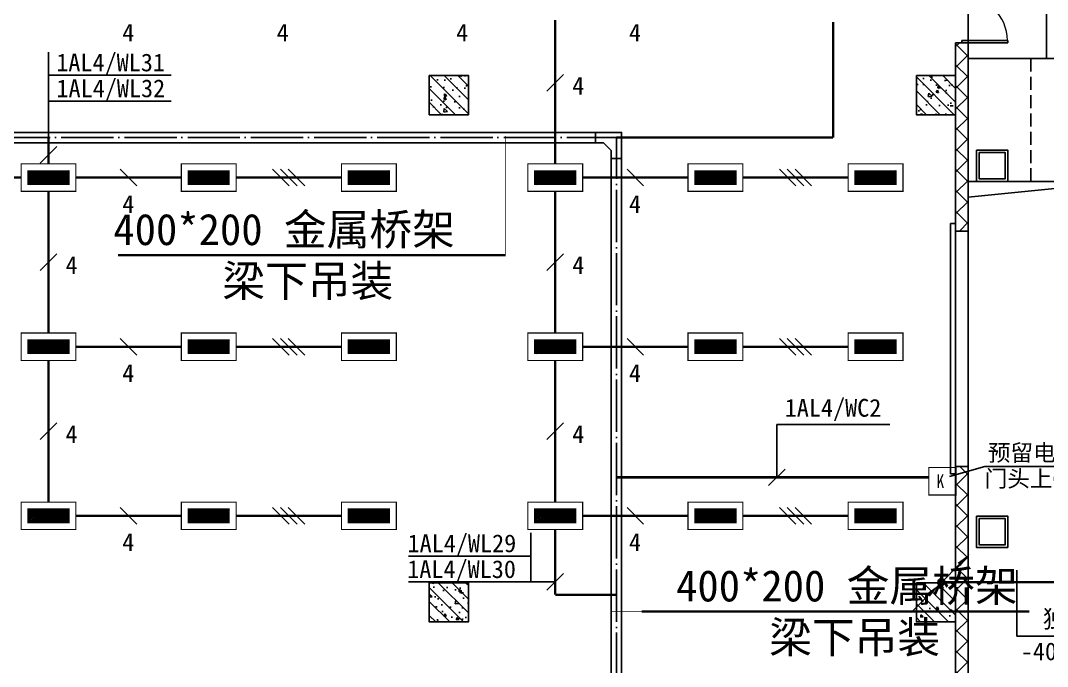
# Model space of a CAD drawing. Header units: millimetres. Extents: x -633009578 to 5705885, y -633235091 to 2571734.
# Drawn here: x 2893720 to 2913379, y 2166108 to 2178460 of the extents above; entities that cross this region are included whole.
import ezdxf

# ---------------------------------------------------------------- set-up
doc = ezdxf.new("R2010")
doc.units = ezdxf.units.MM
doc.header["$LTSCALE"] = 1000
doc.header["$MEASUREMENT"] = 0
for name, pattern in [('DASH', [0.35, 0.25, -0.1]), ('DASHED2', [0.375, 0.25, -0.125]), ('DOTE', [2.4200000000000004, 2, -0.2, 0.02, -0.2])]:
    doc.linetypes.add(name, pattern=pattern)
doc.layers.get('0').update_dxf_attribs({"color": 9})
for name, color, linetype in [('3T_WOOD', 21, 'Continuous'), ('A-COLUM(柱)', 255, 'Continuous'), ('A-DOOR(门）', 4, 'Continuous'), ('A-F-AREA(计算)', 5, 'Continuous'), ('A-HATH(填充)', 8, 'Continuous'), ('A-ROOF-G(钢构)', 25, 'Continuous'), ('A-ST-O(室外)', 54, 'Continuous'), ('A-STAR(楼梯)', 51, 'Continuous'), ('WALL', 9, 'Continuous'), ('电-弱电平面-箭头', 3, 'Continuous'), ('电-强电平面-标注', 3, 'Continuous'), ('电-强电平面-线缆', 3, 'Continuous'), ('电-桥架', 4, 'Continuous'), ('设备-照明', 3, 'Continuous'), ('设备-箱柜', 3, 'Continuous')]:
    doc.layers.add(name, color=color, linetype=linetype)
doc.styles.add('ELEC-DIM', font='simhei.ttf')
doc.styles.add('IDQSTYLE', font='simhei.ttf', dxfattribs={"width": 0.707, "bigfont": 'hztxt.shx'})
doc.styles.get("Standard").update_dxf_attribs({"font": 'simhei.ttf', "bigfont": 'hztxt.shx'})
pattern_1 = [(45, (-1310357.920547368, -13.22285339003429), (-200.0002033111466, 200.0002033111467), []), (135, (-1310357.920547368, -13.22285339003429), (-200.0002033111467, -200.0002033111466), [])]

# ---------------------------------------------------------------- blocks, each defined once
blk = doc.blocks.new('$DorLib2D$00000002')
for p, q in [((-0.5, -5.684341886080802e-17), (-0.5000000000000007, 0.4875)), ((-0.4750000000000007, 0.4875), (-0.5000000000000007, 0.4875)), ((-0.475, -2.842170943040401e-17), (-0.4750000000000007, 0.4875)), ((0.475, -2.842170943040401e-17), (0.4750000000000007, 0.4875)), ((0.4750000000000007, 0.4875), (0.5000000000000007, 0.4875)), ((0.5, -5.684341886080802e-17), (0.5000000000000007, 0.4875)), ((-0.5, -5.684341886080802e-17), (-0.475, -2.842170943040401e-17)), ((0.5, -5.684341886080802e-17), (0.475, -2.842170943040401e-17))]:
    blk.add_line(p, q)
at = {"lineweight": 13}
for centre, start, end in [((-0.4875, -4.263256414560601e-17), 0, 88.53071641864632), ((0.4875, -4.263256414560601e-17), 91.4692835813537, 180)]:
    blk.add_arc(centre, 0.4875, start, end, dxfattribs=at)
blk = doc.blocks.new('$DorLib2D$00000126')
at = {"color": 0, "linetype": 'Continuous'}
for p, q in [((-0.5319999999956053, 0.5), (-0.5319999999956053, 0.900000000000091)), ((0.5320000000047003, 0.900000000000091), (0.5320000000047003, 0.5000000000002274))]:
    blk.add_line(p, q, dxfattribs=at)
at = {"color": 0, "linetype": 'DASH'}
for p, q in [((-0.5319999999956053, 0.900000000000091), (0.5320000000047003, 0.900000000000091)), ((-0.5319999999956053, 0.5), (0.5320000000047003, 0.5000000000002274))]:
    blk.add_line(p, q, dxfattribs=at)
blk = doc.blocks.new('_FZH')
h = blk.add_hatch()
h.set_pattern_fill('钢筋混凝土', color=256, scale=0.1, style=0)
h.set_pattern_definition([(45, (0, 0), (-0.1767766952966369, 0.1767766952966369), []), (50, (0, 0), (0.7172601826007535, -0.06275213498259512), [0.07500000000000001, -0.8250000000000001]), (355, (0, 0), (-0.138751333613, 0.7521921337000119), [0.06, -0.66]), (100.4514, (0.05977168000000001, -0.00522934), (0.5785093817140216, 0.6894395420609536), [0.06374019, -0.701142112]), (46.1842, (0, 0.2), (1.067241048625645, -0.1655190143290181), [0.1125, -1.2375]), (96.6356, (0.088936745, 0.186206693), (0.9346627055487033, 0.9741178709004418), [0.095610288, -1.051713]), (351.1842, (0, 0.2), (0.9346619451336272, 0.9741186009253247), [0.09000000000000001, -0.9900000000000001]), (21, (0.1, 0.15), (0.5969070521184617, -0.4026188906653388), [0.07500000000000001, -0.8250000000000001]), (326, (0.1, 0.15), (0.2433153319215824, 0.7251500450468529), [0.06, -0.66]), (71.4514, (0.149742233, 0.116448394), (0.84022262858149, 0.3225304967099524), [0.06374019, -0.701142112]), (37.50000000000001, (0, 0), (0.01215985531729062, 0.3328938538313115), [0, -0.652, 0, -0.67, 0, -0.6625000000000001]), (7.499999999999999, (0, 0), (0.2630695374421486, 0.3944117118823603), [0, -0.382, 0, -0.637, 0, -0.2525]), (-32.5, (-0.223, 0), (0.533822436172409, -0.02255487173437976), [0, -0.25, 0, -0.78, 0, -1.035]), (-42.5, (-0.323, 0), (0.5831861693423862, 0.1001049823323177), [0, -0.325, 0, -0.518, 0, -0.735])])
h.paths.add_polyline_path([(-0.5, -0.5), (0.5, -0.5), (0.5, 0.5), (-0.5, 0.5)])
blk.add_lwpolyline([(-0.5, -0.5), (0.5, -0.5), (0.5, 0.5), (-0.5, 0.5)], close=True)
blk = doc.blocks.new('9-29-1')
at = {"layer": 'A-HATH(填充)'}
h = blk.add_hatch(dxfattribs=at)
h.set_pattern_fill('多孔材料', color=256, scale=100, style=0)
h.set_pattern_definition(pattern_1)
h.paths.add_polyline_path([(1255740.598288359, 1500057.113136498), (1255740.598288359, 1496457.113138024), (1255980.598288349, 1496457.113138024), (1255980.598288348, 1500057.113136498)])
h = blk.add_hatch(dxfattribs=at)
h.set_pattern_fill('多孔材料', color=256, scale=100, style=0)
h.set_pattern_definition(pattern_1)
h.paths.add_polyline_path([(1255740.598288359, 1491957.113137516), (1255740.598288358, 1486707.408758752), (1255980.598288349, 1486707.408758752), (1255980.598288349, 1491957.113137515)])
at = {"layer": 'A-DOOR(门）'}
for p, q in [((1255980.598288357, 1501857.113136419), (1255980.598288357, 1500057.113136419)), ((1255980.598288357, 1496457.113137867), (1255980.598288357, 1491957.113137867))]:
    blk.add_line(p, q, dxfattribs=at)
at = {"layer": 'A-F-AREA(计算)'}
blk.add_lwpolyline([(1121700.598288358, 1518097.113137865), (1255980.598288358, 1518097.113137865), (1255980.598288358, 1382017.113137865), (1121700.598288358, 1382017.113137865)], close=True, dxfattribs=at)
at = {"layer": 'A-ROOF-G(钢构)'}
for points in [[(1256140.598288339, 1498007.113137867), (1256740.598288339, 1498007.113137867), (1256740.598288339, 1497407.113137867), (1256140.598288339, 1497407.113137867)], [(1256190.598288339, 1497957.113137867), (1256690.598288339, 1497957.113137867), (1256690.598288339, 1497457.113137867), (1256190.598288339, 1497457.113137867)], [(1256140.598288339, 1491007.113137865), (1256740.598288339, 1491007.113137865), (1256740.598288339, 1490407.113137865), (1256140.598288339, 1490407.113137865)], [(1256190.598288339, 1490957.113137865), (1256690.598288339, 1490957.113137865), (1256690.598288339, 1490457.113137865), (1256190.598288339, 1490457.113137865)]]:
    blk.add_lwpolyline(points, close=True, dxfattribs=at)
at = {"layer": 'A-ST-O(室外)', "linetype": 'DASH'}
blk.add_lwpolyline([(1257180.617334735, 1497407.113137868), (1257180.617722628, 1499757.112741131)], dxfattribs=at)
at = {"layer": 'A-STAR(楼梯)'}
for points in [[(1255980.598288362, 1499757.113136404), (1257480.598288369, 1499757.112642321), (1257480.598288348, 1502157.113630663), (1255980.598288362, 1502157.113136582)], [(1256280.598288362, 1499757.113136404), (1257780.598288369, 1499757.112642321), (1257780.598288348, 1502157.113630663), (1256280.598288362, 1502157.113136582)], [(1256580.598288362, 1499757.113136406), (1258080.598288369, 1499757.112642324), (1258080.598288348, 1502157.113630666), (1256580.598288362, 1502157.113136584)], [(1256880.598288362, 1499757.113136409), (1258080.598288369, 1499757.112642324), (1258080.598288348, 1502157.113630666), (1256880.598288362, 1502157.113136587)], [(1255980.598288349, 1461907.113137867), (1258980.598288357, 1461907.113137867), (1258980.598288357, 1497407.113137865), (1255980.598288228, 1497407.11313787)], [(1255980.598288357, 1497107.11313777), (1258980.60029769, 1497407.113137865)]]:
    blk.add_lwpolyline(points, dxfattribs=at)
at = {"layer": 'WALL'}
for p, q in [((1255740.598288359, 1500057.113136498), (1255740.598288359, 1496457.113138024)), ((1255980.598288348, 1500057.113136498), (1255740.598288359, 1500057.113136498)), ((1255980.598288349, 1496457.113138024), (1255980.598288348, 1500057.113136498)), ((1255740.598288359, 1496457.113138024), (1255980.598288349, 1496457.113138024)), ((1255740.598288359, 1491957.113137516), (1255740.598288358, 1486707.408758752)), ((1255980.598288349, 1491957.113137515), (1255740.598288359, 1491957.113137516)), ((1255980.598288349, 1486707.408758752), (1255980.598288349, 1491957.113137515))]:
    blk.add_line(p, q, dxfattribs=at)
at = {"layer": 'A-COLUM(柱)', "xscale": 750, "yscale": 750, "zscale": 750, "rotation": 270}
for p in [(1246040.598288357, 1499057.113137866), (1255365.598288357, 1499057.113137866), (1246040.598288357, 1489357.113137866), (1255365.598288357, 1489357.113137866)]:
    blk.add_blockref('_FZH', p, dxfattribs=at)
at = {"layer": 'A-DOOR(门）', "xscale": 1800, "yscale": 1800, "zscale": 1800, "rotation": 270}
blk.add_blockref('$DorLib2D$00000002', (1255860.598288357, 1500957.113136419), dxfattribs=at)
at = {"layer": 'A-DOOR(门）', "extrusion": (0, 0, -1), "xscale": -4500, "yscale": 240, "zscale": 4500, "rotation": 270}
blk.add_blockref('$DorLib2D$00000126', (-1255860.598288357, 1494207.113137867), dxfattribs=at)
blk = doc.blocks.new('HC000819')
at = {"color": 0, "linetype": 'Continuous', "const_width": 0.2}
blk.add_lwpolyline([(-2.500000000000028, 2.5), (2.500000000000028, 2.5), (2.500000000000028, -2.5), (-2.500000000000028, -2.5)], close=True, dxfattribs=at)
at = {"color": 0, "style": 'IDQSTYLE', "width": 0.7}
for tag, p in [('K', (-1.057540971843028, -1.250300357780837)), ('PSFHATT', (4.500000000000028, -2.5))]:
    blk.add_attdef(tag, p, '', height=2.5, dxfattribs=at)
blk = doc.blocks.new('*X353')
at = {"color": 0, "linetype": 'Continuous'}
for p, q in [((277.1059544658493, 221.9516255332986), (279.536990929048, 224.3826619964973)), ((277.1059544658493, 222.2344682457732), (279.2541482165735, 224.3826619964973)), ((277.1059544658493, 222.5173109582479), (278.9713055040988, 224.3826619964973)), ((277.1059544658493, 222.8001536707225), (278.6884627916242, 224.3826619964973)), ((277.1059544658493, 223.0829963831971), (278.4056200791496, 224.3826619964973)), ((277.1059544658493, 223.3658390956717), (278.122777366675, 224.3826619964973)), ((277.1059544658493, 223.6486818081463), (277.8399346542004, 224.3826619964973)), ((277.1059544658493, 223.9315245206209), (277.5570919417257, 224.3826619964973)), ((277.1059544658493, 224.2143672330955), (277.2742492292511, 224.3826619964973)), ((277.3198336415227, 221.8826619964973), (279.8198336415227, 224.3826619964973)), ((277.6026763539973, 221.8826619964973), (280.1026763539973, 224.3826619964973)), ((277.8855190664719, 221.8826619964973), (280.3855190664719, 224.3826619964973)), ((278.1683617789465, 221.8826619964973), (280.6683617789466, 224.3826619964973)), ((278.4512044914212, 221.8826619964973), (280.9512044914212, 224.3826619964973)), ((278.7340472038958, 221.8826619964973), (281.2340472038958, 224.3826619964973)), ((279.0168899163704, 221.8826619964973), (281.5168899163704, 224.3826619964973)), ((279.299732628845, 221.8826619964973), (281.799732628845, 224.3826619964973)), ((279.5825753413196, 221.8826619964973), (282.0825753413196, 224.3826619964973)), ((279.8654180537943, 221.8826619964973), (282.3654180537943, 224.3826619964973)), ((280.1482607662689, 221.8826619964973), (282.6482607662689, 224.3826619964973)), ((280.4311034787435, 221.8826619964973), (282.9311034787435, 224.3826619964973)), ((280.7139461912181, 221.8826619964973), (283.2139461912181, 224.3826619964973)), ((280.9967889036927, 221.8826619964973), (283.4967889036927, 224.3826619964973)), ((281.2796316161674, 221.8826619964973), (283.7796316161674, 224.3826619964973)), ((281.5624743286419, 221.8826619964973), (284.062474328642, 224.3826619964973)), ((281.8453170411166, 221.8826619964973), (284.3453170411166, 224.3826619964973)), ((282.1281597535912, 221.8826619964973), (284.6059544658494, 224.3604567087555)), ((282.4110024660658, 221.8826619964973), (284.6059544658494, 224.0776139962809)), ((282.6938451785405, 221.8826619964973), (284.6059544658494, 223.7947712838063)), ((282.976687891015, 221.8826619964973), (284.6059544658494, 223.5119285713317)), ((283.2595306034897, 221.8826619964973), (284.6059544658494, 223.229085858857)), ((283.5423733159643, 221.8826619964973), (284.6059544658494, 222.9462431463824)), ((283.8252160284389, 221.8826619964973), (284.6059544658494, 222.6634004339078)), ((284.1080587409135, 221.8826619964973), (284.6059544658494, 222.3805577214332)), ((284.3909014533882, 221.8826619964973), (284.6059544658494, 222.0977150089586))]:
    blk.add_line(p, q, dxfattribs=at)
blk = doc.blocks.new('HC000062')
at = {"color": 0, "linetype": 'Continuous', "const_width": 0.2}
for points in [[(-4.97662087547036, 2.499999999999943), (5.023379124529697, 2.499999999999943), (5.023379124529697, -2.500000000000057), (-4.97662087547036, -2.500000000000057), (-4.97662087547036, 2.499999999999943)], [(-3.72662087547036, 1.25), (-3.72662087547036, -1.250000000000057), (3.773379124529697, -1.250000000000057), (3.773379124529697, 1.25), (-3.72662087547036, 1.25)]]:
    blk.add_lwpolyline(points, dxfattribs=at)
at = {"color": 0, "linetype": 'Continuous'}
blk.add_blockref('*X353', (-280.8325753413197, -223.1326619964974), dxfattribs=at)
at = {"color": 0, "style": 'IDQSTYLE', "width": 0.7}
blk.add_attdef('PSFHATT', (7.023379124529697, -2.500000000000057), '', height=2.5, dxfattribs=at)
blk = doc.blocks.new('*X134')
at = {"color": 0, "linetype": 'Continuous'}
for p, q in [((192.590110055903, 446.7242872143482), (193.9264208598343, 448.0605980182795)), ((192.6512440212146, 447.2096852483717), (193.4410228258108, 447.9994640529679)), ((192.666080612941, 446.3759937026742), (194.2747143715083, 447.9846274612416)), ((192.8122309321682, 446.0978799531896), (194.552828120993, 447.8384771420143)), ((193.0126674313866, 445.874052383696), (194.7766556904866, 447.6380406427959)), ((193.2651240367983, 445.7022449203958), (194.9484631537868, 447.3855840373842)), ((193.5780466605768, 445.5909034754624), (195.0598045987202, 447.0726614136058)), ((193.9838870800477, 445.5724798262212), (195.0782282479613, 446.6668209941349))]:
    blk.add_line(p, q, dxfattribs=at)
blk = doc.blocks.new('HC001445')
at = {"color": 0, "linetype": 'Continuous'}
for p, q in [((0.1320978050268309, 0.05776119327106244), (3.237590705501646, 3.232738715067399)), ((-5.469508829517324, -5.531426259851287), (-2.364015929042509, -2.356448738054951))]:
    blk.add_line(p, q, dxfattribs=at)
for points in [[(3.237590705501646, 3.232738715067399, 0.8, 0, 0), (5.189490166405335, 5.119309791711203, 0, 0, 0)], [(-2.364015929042509, -2.356448738054951, 0.8, 0, 0), (-0.4121164681388194, -0.4698776614111466, 0, 0, 0)]]:
    blk.add_lwpolyline(points, format="xyseb", dxfattribs=at)
blk.add_circle((0, 0), 0.625, dxfattribs=at)
at = {"color": 0, "linetype": 'Continuous', "xscale": 0.5, "yscale": 0.5, "zscale": 0.5}
blk.add_blockref('*X134', (-96.91845018383214, -223.4069038532592), dxfattribs=at)
at = {"color": 0, "style": 'IDQSTYLE', "width": 0.7}
blk.add_attdef('PSFHATT', (7.189490166405335, -5.531426259851287), '', height=2.5, dxfattribs=at)
blk = doc.blocks.new('G$CD323D6DF')
blk.add_circle((4930.760115032084, 0), 170.0082781659439)
at = {"layer": '电-强电平面-线缆', "color": 1, "linetype": 'Continuous', "const_width": 45}
blk.add_lwpolyline([(0, 0), (4760.75183686614, 0)], dxfattribs=at)
at = {"layer": '设备-箱柜', "color": 6}
for p, q in [((4926.884896559175, 33.87245119921863), (4926.884896559175, 1362.365784085821)), ((4926.884896559175, 1362.365784085821), (9263.246771886013, 1362.365784085821)), ((1445.975625395309, 228.2417604979128), (1445.975625395309, -1035.377089296468)), ((1445.975625395309, -1035.377089296468), (5714.113001096528, -1035.377089296468))]:
    blk.add_line(p, q, dxfattribs=at)
at = {"layer": '电-弱电平面-箭头', "color": 4, "xscale": 105, "yscale": 105, "zscale": 105}
blk.add_blockref('HC001445', (3.073364496231079e-08, 1.352746039628983e-06), dxfattribs=at)
at = {"layer": '设备-箱柜', "color": 6, "style": 'ELEC-DIM'}
for s, p in [('接地极:热镀锌角钢', (4975.626929251011, 1468.591843295842)), ('L50x5x5000', (5553.401287003886, 837.4844679043163)), ('独立接地母线：', (1942.644882409368, -873.6165146711282)), ('-40*4', (1520.425159436185, -1494.352196105756)), ('热浸镀锌扁钢', (2735.615032854024, -1494.352196105756))]:
    blk.add_text(s, height=339.8734177215189, dxfattribs=at).set_placement(p)

msp = doc.modelspace()

# ---------------------------------------------------------------- linework, layer by layer
at = {"layer": '电-强电平面-标注'}
for p, q in [((2894258.084255347, 2177857.53377693), (2894258.084255347, 2175892.995658232)), ((2904112.426390884, 2177430.143660269), (2903794.228339349, 2177111.945608736)), ((2894258.084255347, 2177414.350007678), (2896604.598411467, 2177414.350007678)), ((2894258.084255347, 2176919.664603631), (2896604.598411467, 2176919.664603631)), ((2894417.183281114, 2176052.094683999), (2894098.98522958, 2175733.896632466)), ((2895948.214532292, 2175297.086333715), (2895630.016480759, 2175615.284385249)), ((2898864.881198959, 2175297.086333716), (2898546.683147425, 2175615.284385249)), ((2899014.881198959, 2175297.086333716), (2898696.683147425, 2175615.284385249)), ((2899164.881198959, 2175297.086333716), (2898846.683147425, 2175615.284385249)), ((2905648.214532292, 2175297.086333715), (2905330.016480759, 2175615.284385249)), ((2908564.881198959, 2175297.086333716), (2908246.683147425, 2175615.284385249)), ((2908714.881198959, 2175297.086333716), (2908396.683147425, 2175615.284385249)), ((2908864.881198959, 2175297.086333716), (2908546.683147425, 2175615.284385249)), ((2894412.426390884, 2173998.617718582), (2894094.228339349, 2173680.419667049)), ((2904112.426390884, 2173998.617718582), (2903794.228339349, 2173680.419667049)), ((2895948.214532292, 2172063.753000381), (2895630.016480759, 2172381.951051916)), ((2898864.881198959, 2172063.753000382), (2898546.683147425, 2172381.951051916)), ((2899014.881198959, 2172063.753000382), (2898696.683147425, 2172381.951051916)), ((2899164.881198959, 2172063.753000382), (2898846.683147425, 2172381.951051916)), ((2905648.214532292, 2172063.753000381), (2905330.016480759, 2172381.951051916)), ((2908564.881198959, 2172063.753000382), (2908246.683147425, 2172381.951051916)), ((2908714.881198959, 2172063.753000382), (2908396.683147425, 2172381.951051916)), ((2908864.881198959, 2172063.753000382), (2908546.683147425, 2172381.951051916)), ((2894412.426390884, 2170765.284385249), (2894094.228339349, 2170447.086333716)), ((2904112.426390884, 2170765.284385249), (2903794.228339349, 2170447.086333716)), ((2908199.216006372, 2169724.903187133), (2908199.216006372, 2170734.373242065)), ((2908199.216006372, 2170734.373242065), (2910359.425712872, 2170734.373242065)), ((2908040.11698032, 2169565.804161652), (2908358.315032424, 2169884.002212615)), ((2911503.834191306, 2169738.117096926), (2912181.475492278, 2169932.216529498)), ((2912181.475492278, 2169932.216529498), (2915936.327882044, 2169932.216529498)), ((2895948.214532292, 2168830.419667048), (2895630.016480759, 2169148.617718583)), ((2898864.881198959, 2168830.419667049), (2898546.683147425, 2169148.617718582)), ((2899014.881198959, 2168830.419667049), (2898696.683147425, 2169148.617718582)), ((2899164.881198959, 2168830.419667049), (2898846.683147425, 2169148.617718582)), ((2905648.214532292, 2168830.419667048), (2905330.016480759, 2169148.617718583)), ((2908564.881198959, 2168830.419667049), (2908246.683147425, 2169148.617718582)), ((2908714.881198959, 2168830.419667049), (2908396.683147425, 2169148.617718582)), ((2908864.881198959, 2168830.419667049), (2908546.683147425, 2169148.617718582)), ((2903490.613984568, 2168661.764182705), (2903490.613984568, 2167723.895009405)), ((2903490.613984568, 2168218.580413452), (2901144.099828447, 2168218.580413452)), ((2904115.888754193, 2167882.994035172), (2903797.690702658, 2167564.795983639)), ((2903490.613984568, 2167723.895009405), (2901144.099828447, 2167723.895009405)), ((2903956.789728425, 2167723.895009405), (2903490.613984568, 2167723.895009405))]:
    msp.add_line(p, q, dxfattribs=at)
at = {"layer": '电-强电平面-线缆', "color": 1, "linetype": 'Continuous', "const_width": 45}
for points in [[(2903955.782173178, 2175718.685359492), (2903955.782173178, 2178473.058377278)], [(2909275, 2176222.476550789), (2909275, 2178435.558377287)], [(2894255.782173178, 2175718.685359492), (2894255.782173178, 2176222.476550789)], [(2905127.329915568, 2176222.476550789), (2909275, 2176222.476550789)], [(2891214.115506551, 2175456.185359492), (2893730.782173178, 2175456.185359492)], [(2894780.782173192, 2175456.185359482), (2896797.448839858, 2175456.185359482)], [(2897847.448839858, 2175456.185359482), (2899864.115506525, 2175456.185359482)], [(2904480.782173192, 2175456.185359482), (2906497.448839858, 2175456.185359482)], [(2907547.448839858, 2175456.185359482), (2909564.115506525, 2175456.185359482)], [(2894253.327365116, 2172485.352026148), (2894253.327365116, 2175193.685359482)], [(2903953.327365116, 2172485.352026148), (2903953.327365116, 2175193.685359482)], [(2894780.782173192, 2172222.852026148), (2896797.448839858, 2172222.852026148)], [(2897847.448839858, 2172222.852026148), (2899864.115506525, 2172222.852026148)], [(2904480.782173192, 2172222.852026148), (2906497.448839858, 2172222.852026148)], [(2907547.448839858, 2172222.852026148), (2909564.115506525, 2172222.852026148)], [(2894253.327365116, 2169252.018692815), (2894253.327365116, 2171960.352026148)], [(2903953.327365116, 2169252.018692815), (2903953.327365116, 2171960.352026148)], [(2911107.96175139, 2169724.903179548), (2905127.329969175, 2169724.903190283)], [(2894780.782173192, 2168989.518692815), (2896797.448839858, 2168989.518692815)], [(2897847.448839858, 2168989.518692815), (2899864.115506525, 2168989.518692815)], [(2904480.782173192, 2168989.518692815), (2906497.448839858, 2168989.518692815)], [(2907547.448839858, 2168989.518692815), (2909564.115506525, 2168989.518692815)], [(2903955.782173178, 2168727.018692806), (2903955.78217216, 2167479.403302291)], [(2903955.782173178, 2167479.403302291), (2905127.329966163, 2167479.403300188)]]:
    msp.add_lwpolyline(points, dxfattribs=at)
at = {"layer": '电-桥架', "color": 5, "linetype": 'DOTE', "ltscale": 0.5}
for p, q in [((2893290.065461087, 2176222.476550789), (2904727.329915568, 2176222.476550789)), ((2904727.329915568, 2176222.476550789), (2905127.329915568, 2176222.476550789)), ((2905127.329915568, 2176222.476550789), (2905127.329917551, 2175822.476550789)), ((2905127.329946846, 2157284.23810351), (2905127.329980119, 2175822.476550596))]:
    msp.add_line(p, q, dxfattribs=at)
at = {"layer": '电-桥架', "color": 9, "linetype": 'DASHED2', "ltscale": 0.5}
msp.add_line((2905027.329980119, 2175822.476550776), (2905227.329917552, 2175822.476550418), dxfattribs=at)
at = {"layer": '电-桥架', "ltscale": 0.5}
for points in [[(2904727.32991557, 2176122.476550789), (2893290.065461088, 2176122.476550789), (2893290.065461087, 2176322.476550789), (2904727.329915568, 2176322.476550789)], [(2904727.329915568, 2176122.476550789), (2904877.329915568, 2176122.476550789), (2905027.329916809, 2175972.476550295), (2905027.329917552, 2175822.476550295), (2905227.329917552, 2175822.476551285), (2905227.329915074, 2176322.476550789), (2904727.32991557, 2176322.476550789)]]:
    msp.add_lwpolyline(points, close=True, dxfattribs=at)
for points in [[(2905027.329946846, 2157284.23810369), (2905027.329980119, 2175822.476550295)], [(2905227.329917552, 2175822.476550418), (2905227.329980119, 2175822.476550418), (2905227.329946846, 2157284.238103332), (2905227.329913286, 2157284.238103332)]]:
    msp.add_lwpolyline(points, dxfattribs=at)
at = {"layer": '设备-箱柜', "color": 6}
for points in [[(2903002.894547124, 2176249.387436769, 15, 15, 0), (2903002.894547124, 2173971.500065341, 15, 15, 0), (2903002.894547124, 2173971.500065341, 45, 45, 0), (2895584.464856699, 2173971.500065341, 45, 45, 0)], [(2905018.948169347, 2167155.971309346, 15, 15, 0), (2905611.590408685, 2167155.971309346, 15, 15, 0), (2905611.590408685, 2167155.971309346, 45, 45, 0), (2913030.020099109, 2167155.971309346, 45, 45, 0)]]:
    msp.add_lwpolyline(points, format="xyseb", dxfattribs=at)

# ---------------------------------------------------------------- block references
msp.add_blockref('G$CD323D6DF', (2911347.203097341, 2167720.431300044))
at = {"layer": '3T_WOOD'}
msp.add_blockref('9-29-1', (1655879.395743424, 677977.51603476), dxfattribs=at)
at = {"layer": '设备-照明', "xscale": -105, "yscale": 105, "zscale": 105, "rotation": 180}
for p in [(2894253.327365102, 2175456.185359492), (2897319.994031789, 2175456.185359492), (2900386.660698475, 2175456.185359492), (2903953.327365102, 2175456.185359492), (2907019.994031789, 2175456.185359492), (2910086.660698475, 2175456.185359492), (2894253.327365102, 2172222.852026149), (2897319.994031789, 2172222.852026149), (2900386.660698475, 2172222.852026149), (2903953.327365102, 2172222.852026149), (2907019.994031789, 2172222.852026149), (2910086.660698475, 2172222.852026149), (2894253.327365102, 2168989.518692806), (2897319.994031789, 2168989.518692806), (2900386.660698475, 2168989.518692806), (2903953.327365102, 2168989.518692806), (2907019.994031789, 2168989.518692806), (2910086.660698475, 2168989.518692806)]:
    msp.add_blockref('HC000062', p, dxfattribs=at)
at = {"layer": '设备-箱柜'}
ref = msp.add_blockref('HC000819', (2911370.46175139, 2169649.474004857), dxfattribs=dict(at, xscale=105, yscale=105, zscale=105))
ref.add_attrib('K', 'K', (2911259.419949347, 2169518.19246729), dxfattribs={"layer": '0', "color": 0, "height": 262.5, "width": 0.8})

# ---------------------------------------------------------------- texts
at = {"layer": '电-强电平面-标注', "style": 'ELEC-DIM'}
for s, height, p in [('4', 339.8734177215189, (2895667.596519181, 2178060.558377287)), ('4', 339.8734177215189, (2898623.185262346, 2178060.558377287)), ('4', 339.8734177215189, (2902059.683360331, 2178060.558377287)), ('4', 339.8734177215189, (2905367.596519181, 2178060.558377287)), ('1AL4/WL31', 339.8734177215189, (2894404.286786991, 2177489.207920987)), ('1AL4/WL32', 339.8734177215189, (2894408.084255345, 2176994.52251694)), ('4', 339.8734177215189, (2904281.808377774, 2177046.044634501)), ('4', 339.8734177215189, (2895667.596519181, 2174781.185359482)), ('4', 339.8734177215189, (2905367.596519181, 2174781.185359482)), ('4', 339.8734177215189, (2894581.808377774, 2173614.518692813)), ('4', 339.8734177215189, (2904281.808377774, 2173614.518692813)), ('4', 339.8734177215189, (2895667.596519181, 2171547.852026148)), ('4', 339.8734177215189, (2905367.596519181, 2171547.852026148)), ('1AL4/WC2', 339.8734177215189, (2908349.216006372, 2170884.373242065)), ('4', 339.8734177215189, (2894581.808377774, 2170381.185359479)), ('4', 339.8734177215189, (2904281.808377774, 2170381.185359479)), ('预留电动门电源点', 317.2151898734177, (2912238.162889789, 2170035.896797962)), ('门头上0.2米，余同', 317.2151898734177, (2912176.390687136, 2169541.719176736)), ('4', 339.8734177215189, (2895667.596519181, 2168314.518692815)), ('1AL4/WL29', 339.8734177215189, (2901128.588668114, 2168293.438326762)), ('4', 339.8734177215189, (2905367.596519181, 2168314.518692815)), ('1AL4/WL30', 339.8734177215189, (2901122.892465582, 2167798.752922715))]:
    msp.add_text(s, height=height, dxfattribs=at).set_placement(p)
at = {"layer": '设备-箱柜', "color": 6, "style": 'ELEC-DIM'}
for s, p in [('400*200 金属桥架', (2895496.562603328, 2174166.203970229)), ('梁下吊装', (2897583.300342867, 2173181.875783609)), ('400*200 金属桥架', (2906269.877659743, 2167350.675214233)), ('梁下吊装', (2908050.458462801, 2166366.347027613))]:
    msp.add_text(s, height=600, dxfattribs=at).set_placement(p)

doc.saveas('drawing.dxf')
